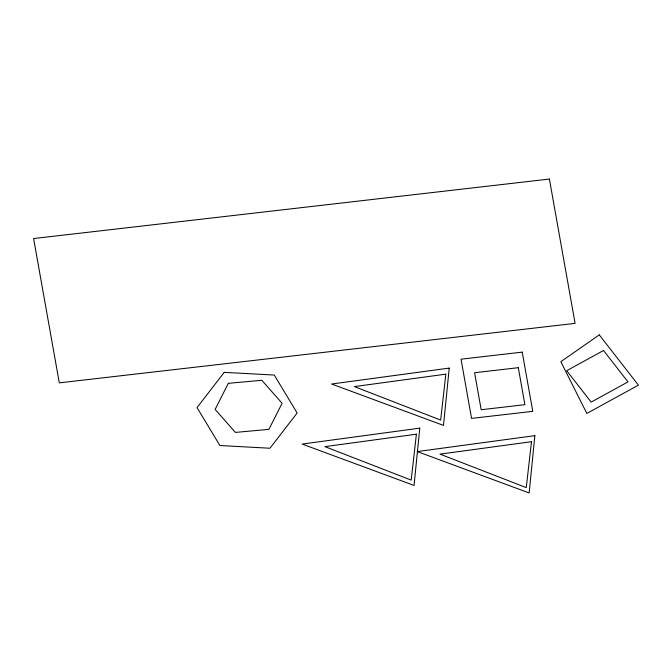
<?xml version="1.0" encoding="UTF-8"?>
<svg xmlns="http://www.w3.org/2000/svg" width="672" height="672" viewBox="0 0 672 672"><rect width="100%" height="100%" fill="white"/><g stroke="black" fill="none" stroke-linecap="round" stroke-linejoin="round"><path stroke-width="1.01" d="M419.773 428.14L414.053 485.453L302.165 444.066L419.773 428.14M449.232 368.096L443.503 425.41L331.624 384.023L449.232 368.096M534.862 435.641L529.141 492.946L417.253 451.567L534.862 435.641M416.396 434.196L411.188 480.119L324.929 446.636L416.396 434.196M445.847 374.153L440.647 420.067L354.388 386.593L445.847 374.153M531.485 441.697L526.277 487.612L440.017 454.129L531.485 441.697M228.32 383.326L215.124 409.399L235.41 432.415L268.901 429.358L282.097 403.292L261.811 380.276L228.32 383.326M224.221 372.355L197.039 407.593L219.904 445.528L269.951 448.241L297.133 413.003L274.268 375.06L224.221 372.355M599.29 334.9L560.834 361.679L586.841 413.44L638.4 385.148L599.29 334.9M603.54 350.49L566.706 370.7L591.158 402.108L627.984 381.898L603.54 350.49M549.394 179.054L33.6 238.543L59.304 382.864L575.098 323.375L549.394 179.054M522.22 352.128L461.026 359.184L471.568 418.396L532.77 411.331L522.22 352.128M518.305 367.685L474.592 372.725L481.177 409.735L524.891 404.687L518.305 367.685"/></g></svg>
